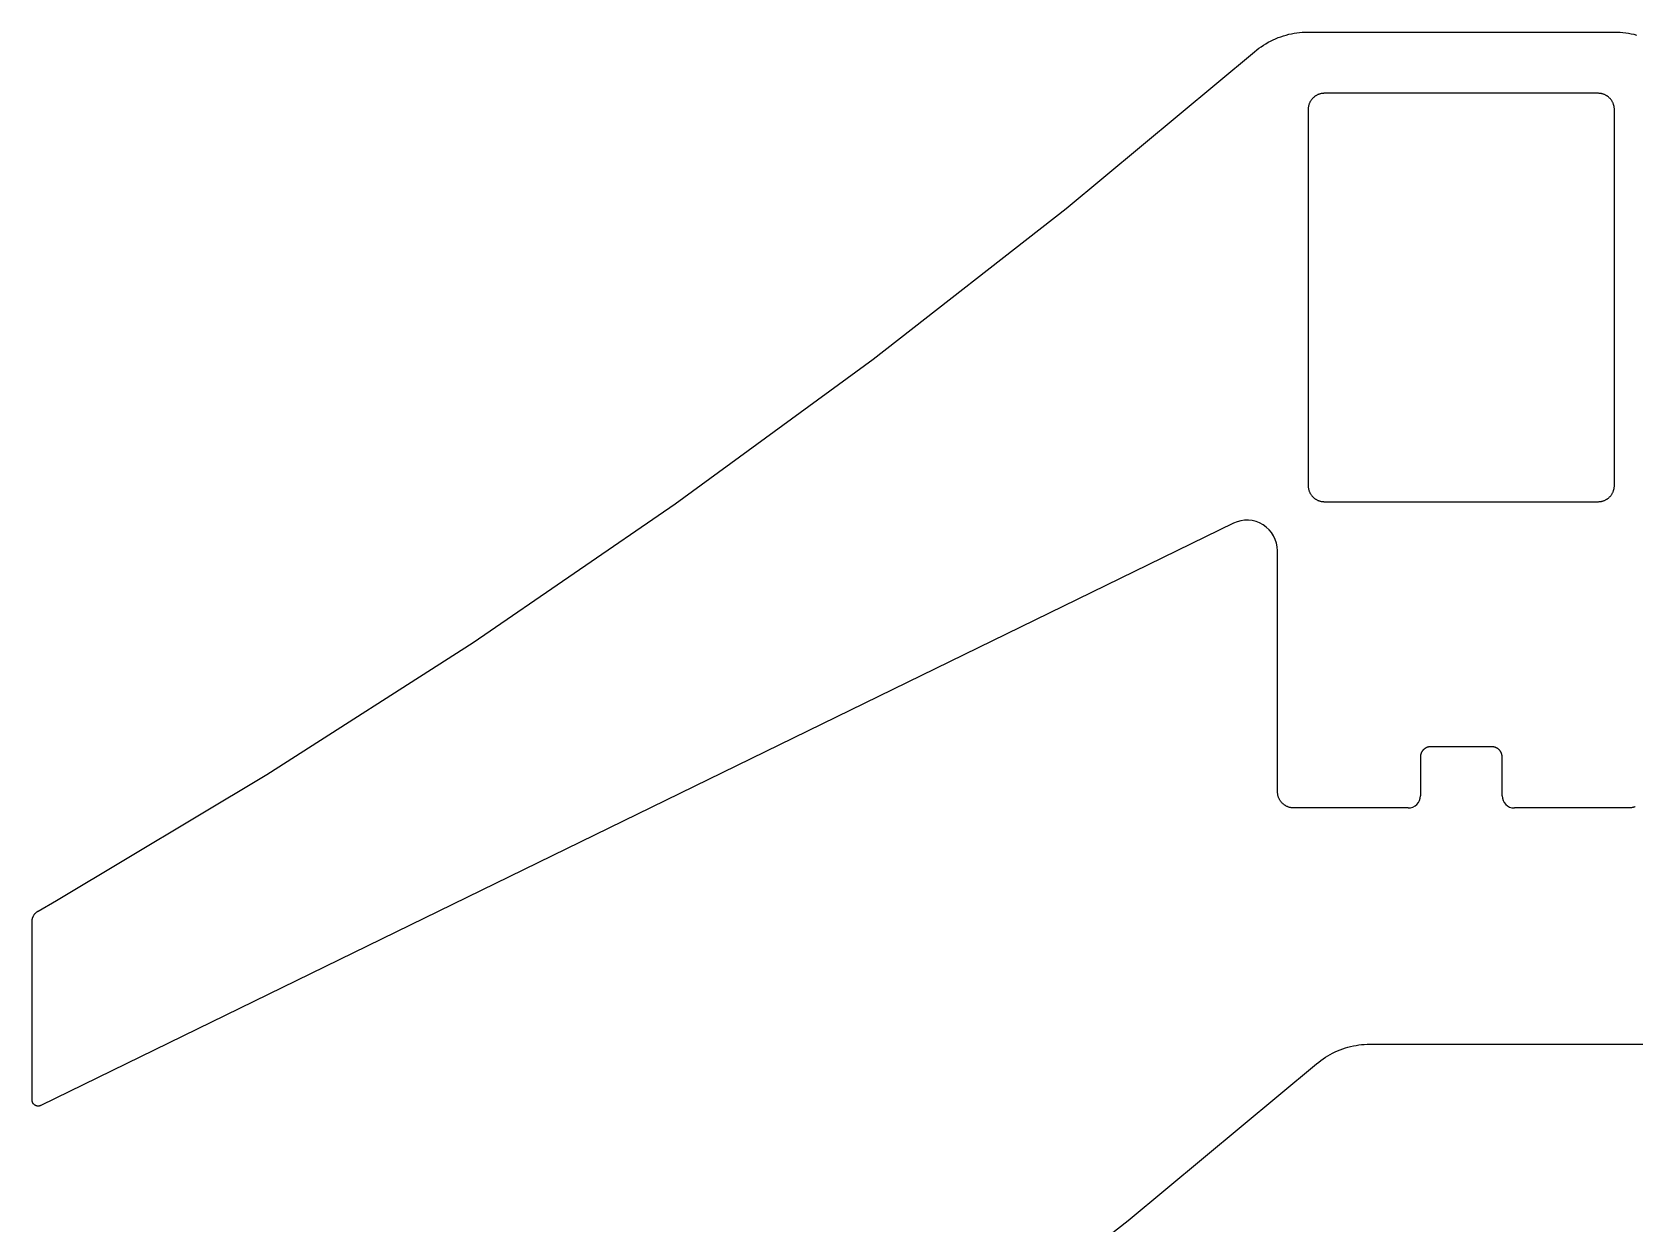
# Model space of a CAD drawing. Extents: x -3038 to -58, y -1919 to -667.
# Drawn here: x -3038 to -2253, y -1250 to -667 of the extents above; entities that cross this region are included whole.
import ezdxf

# ---------------------------------------------------------------- set-up
doc = ezdxf.new("R2010")
doc.units = 0
doc.layers.add('DEFAULT', color=7, linetype='CONTINUOUS')

msp = doc.modelspace()

# ---------------------------------------------------------------- linework, layer by layer
at = {"layer": 'DEFAULT'}
for p, q in [((-2421.15, -667.51), (-2419.82, -667.26)), ((-2419.82, -667.26), (-2418.48, -667.05)), ((-2418.48, -667.05), (-2417.14, -666.89)), ((-2417.14, -666.89), (-2415.8, -666.78)), ((-2415.8, -666.78), (-2414.45, -666.71)), ((-2414.45, -666.71), (-2413.1, -666.69)), ((-2413.1, -666.69), (-2262.79, -666.69)), ((-2262.79, -666.69), (-2261.44, -666.71)), ((-2261.44, -666.71), (-2260.09, -666.78)), ((-2260.09, -666.78), (-2258.75, -666.89)), ((-2258.75, -666.89), (-2257.41, -667.05)), ((-2257.41, -667.05), (-2256.07, -667.26)), ((-2256.07, -667.26), (-2254.75, -667.51)), ((-2438.1, -675.47), (-2437.03, -674.64)), ((-2437.03, -674.64), (-2435.94, -673.85)), ((-2435.94, -673.85), (-2434.82, -673.1)), ((-2434.82, -673.1), (-2433.67, -672.38)), ((-2433.67, -672.38), (-2432.5, -671.71)), ((-2432.5, -671.71), (-2431.31, -671.07)), ((-2431.31, -671.07), (-2430.1, -670.48)), ((-2430.1, -670.48), (-2428.86, -669.93)), ((-2428.86, -669.93), (-2427.61, -669.42)), ((-2427.61, -669.42), (-2426.35, -668.95)), ((-2426.35, -668.95), (-2425.07, -668.52)), ((-2425.07, -668.52), (-2423.77, -668.14)), ((-2423.77, -668.14), (-2422.46, -667.8)), ((-2422.46, -667.8), (-2421.15, -667.51)), ((-2254.75, -667.51), (-2253.43, -667.8)), ((-2253.43, -667.8), (-2252.12, -668.14)), ((-2531.43, -753.04), (-2439.14, -676.33)), ((-2439.14, -676.33), (-2438.1, -675.47)), ((-2410.2, -698.66), (-2410.41, -698.84)), ((-2410, -698.48), (-2410.2, -698.66)), ((-2409.78, -698.32), (-2410, -698.48)), ((-2409.56, -698.15), (-2409.78, -698.32)), ((-2409.33, -698), (-2409.56, -698.15)), ((-2409.1, -697.85), (-2409.33, -698)), ((-2408.87, -697.72), (-2409.1, -697.85)), ((-2408.63, -697.59), (-2408.87, -697.72)), ((-2408.38, -697.47), (-2408.63, -697.59)), ((-2408.13, -697.35), (-2408.38, -697.47)), ((-2407.88, -697.25), (-2408.13, -697.35)), ((-2407.63, -697.15), (-2407.88, -697.25)), ((-2407.37, -697.06), (-2407.63, -697.15)), ((-2407.1, -696.99), (-2407.37, -697.06)), ((-2406.84, -696.92), (-2407.1, -696.99)), ((-2406.57, -696.86), (-2406.84, -696.92)), ((-2406.31, -696.81), (-2406.57, -696.86)), ((-2406.04, -696.76), (-2406.31, -696.81)), ((-2405.76, -696.73), (-2406.04, -696.76)), ((-2405.49, -696.71), (-2405.76, -696.73)), ((-2405.22, -696.69), (-2405.49, -696.71)), ((-2404.95, -696.69), (-2405.22, -696.69)), ((-2270.95, -696.69), (-2404.95, -696.69)), ((-2270.67, -696.69), (-2270.95, -696.69)), ((-2270.4, -696.71), (-2270.67, -696.69)), ((-2270.13, -696.73), (-2270.4, -696.71)), ((-2269.86, -696.76), (-2270.13, -696.73)), ((-2269.59, -696.81), (-2269.86, -696.76)), ((-2269.32, -696.86), (-2269.59, -696.81)), ((-2269.05, -696.92), (-2269.32, -696.86)), ((-2268.79, -696.99), (-2269.05, -696.92)), ((-2268.53, -697.06), (-2268.79, -696.99)), ((-2268.27, -697.15), (-2268.53, -697.06)), ((-2268.01, -697.25), (-2268.27, -697.15)), ((-2267.76, -697.35), (-2268.01, -697.25)), ((-2267.51, -697.47), (-2267.76, -697.35)), ((-2267.27, -697.59), (-2267.51, -697.47)), ((-2267.03, -697.72), (-2267.27, -697.59)), ((-2266.79, -697.85), (-2267.03, -697.72)), ((-2266.56, -698), (-2266.79, -697.85)), ((-2266.33, -698.15), (-2266.56, -698)), ((-2266.11, -698.32), (-2266.33, -698.15)), ((-2265.9, -698.48), (-2266.11, -698.32)), ((-2265.69, -698.66), (-2265.9, -698.48)), ((-2265.49, -698.84), (-2265.69, -698.66)), ((-2412.94, -704.42), (-2412.95, -704.69)), ((-2412.95, -704.69), (-2412.95, -888.69)), ((-2412.93, -704.14), (-2412.94, -704.42)), ((-2412.9, -703.87), (-2412.93, -704.14)), ((-2412.87, -703.6), (-2412.9, -703.87)), ((-2412.83, -703.33), (-2412.87, -703.6)), ((-2412.78, -703.06), (-2412.83, -703.33)), ((-2412.72, -702.8), (-2412.78, -703.06)), ((-2412.65, -702.53), (-2412.72, -702.8)), ((-2412.57, -702.27), (-2412.65, -702.53)), ((-2412.48, -702.01), (-2412.57, -702.27)), ((-2412.39, -701.75), (-2412.48, -702.01)), ((-2412.28, -701.5), (-2412.39, -701.75)), ((-2412.17, -701.25), (-2412.28, -701.5)), ((-2412.05, -701.01), (-2412.17, -701.25)), ((-2411.92, -700.77), (-2412.05, -701.01)), ((-2411.78, -700.53), (-2411.92, -700.77)), ((-2411.64, -700.3), (-2411.78, -700.53)), ((-2411.48, -700.08), (-2411.64, -700.3)), ((-2411.32, -699.86), (-2411.48, -700.08)), ((-2411.15, -699.64), (-2411.32, -699.86)), ((-2410.98, -699.43), (-2411.15, -699.64)), ((-2410.79, -699.23), (-2410.98, -699.43)), ((-2410.6, -699.03), (-2410.79, -699.23)), ((-2410.41, -698.84), (-2410.6, -699.03)), ((-2265.29, -699.03), (-2265.49, -698.84)), ((-2265.1, -699.23), (-2265.29, -699.03)), ((-2264.92, -699.43), (-2265.1, -699.23)), ((-2264.74, -699.64), (-2264.92, -699.43)), ((-2264.57, -699.86), (-2264.74, -699.64)), ((-2264.41, -700.08), (-2264.57, -699.86)), ((-2264.26, -700.3), (-2264.41, -700.08)), ((-2264.11, -700.53), (-2264.26, -700.3)), ((-2263.97, -700.77), (-2264.11, -700.53)), ((-2263.84, -701.01), (-2263.97, -700.77)), ((-2263.72, -701.25), (-2263.84, -701.01)), ((-2263.61, -701.5), (-2263.72, -701.25)), ((-2263.5, -701.75), (-2263.61, -701.5)), ((-2263.41, -702.01), (-2263.5, -701.75)), ((-2263.32, -702.27), (-2263.41, -702.01)), ((-2263.24, -702.53), (-2263.32, -702.27)), ((-2263.17, -702.8), (-2263.24, -702.53)), ((-2263.11, -703.06), (-2263.17, -702.8)), ((-2263.06, -703.33), (-2263.11, -703.06)), ((-2263.02, -703.6), (-2263.06, -703.33)), ((-2262.99, -703.87), (-2263.02, -703.6)), ((-2262.96, -704.14), (-2262.99, -703.87)), ((-2262.95, -704.42), (-2262.96, -704.14)), ((-2262.95, -704.69), (-2262.95, -704.42)), ((-2262.95, -888.69), (-2262.95, -704.69)), ((-2626.05, -826.87), (-2531.43, -753.04)), ((-2722.91, -897.74), (-2626.05, -826.87)), ((-2412.95, -888.69), (-2412.94, -888.96)), ((-2412.94, -888.96), (-2412.93, -889.24)), ((-2412.93, -889.24), (-2412.9, -889.51)), ((-2412.9, -889.51), (-2412.87, -889.78)), ((-2412.87, -889.78), (-2412.83, -890.05)), ((-2412.83, -890.05), (-2412.78, -890.32)), ((-2412.78, -890.32), (-2412.72, -890.58)), ((-2412.72, -890.58), (-2412.65, -890.85)), ((-2412.65, -890.85), (-2412.57, -891.11)), ((-2412.57, -891.11), (-2412.48, -891.37)), ((-2412.48, -891.37), (-2412.39, -891.62)), ((-2412.39, -891.62), (-2412.28, -891.88)), ((-2412.28, -891.88), (-2412.17, -892.13)), ((-2412.17, -892.13), (-2412.05, -892.37)), ((-2412.05, -892.37), (-2411.92, -892.61)), ((-2411.92, -892.61), (-2411.78, -892.85)), ((-2411.78, -892.85), (-2411.64, -893.08)), ((-2411.64, -893.08), (-2411.48, -893.3)), ((-2411.48, -893.3), (-2411.32, -893.52)), ((-2411.32, -893.52), (-2411.15, -893.74)), ((-2411.15, -893.74), (-2410.98, -893.95)), ((-2410.98, -893.95), (-2410.79, -894.15)), ((-2410.79, -894.15), (-2410.6, -894.35)), ((-2410.6, -894.35), (-2410.41, -894.54)), ((-2410.41, -894.54), (-2410.2, -894.72)), ((-2410.2, -894.72), (-2410, -894.9)), ((-2410, -894.9), (-2409.78, -895.06)), ((-2266.11, -895.06), (-2265.9, -894.9)), ((-2265.9, -894.9), (-2265.69, -894.72)), ((-2265.69, -894.72), (-2265.49, -894.54)), ((-2265.49, -894.54), (-2265.29, -894.35)), ((-2265.29, -894.35), (-2265.1, -894.15)), ((-2265.1, -894.15), (-2264.92, -893.95)), ((-2264.92, -893.95), (-2264.74, -893.74)), ((-2264.74, -893.74), (-2264.57, -893.52)), ((-2264.57, -893.52), (-2264.41, -893.3)), ((-2264.41, -893.3), (-2264.26, -893.08)), ((-2264.26, -893.08), (-2264.11, -892.85)), ((-2264.11, -892.85), (-2263.97, -892.61)), ((-2263.97, -892.61), (-2263.84, -892.37)), ((-2263.84, -892.37), (-2263.72, -892.13)), ((-2263.72, -892.13), (-2263.61, -891.88)), ((-2263.61, -891.88), (-2263.5, -891.62)), ((-2263.5, -891.62), (-2263.41, -891.37)), ((-2263.41, -891.37), (-2263.32, -891.11)), ((-2263.32, -891.11), (-2263.24, -890.85)), ((-2263.24, -890.85), (-2263.17, -890.58)), ((-2263.17, -890.58), (-2263.11, -890.32)), ((-2263.11, -890.32), (-2263.06, -890.05)), ((-2263.06, -890.05), (-2263.02, -889.78)), ((-2263.02, -889.78), (-2262.99, -889.51)), ((-2262.99, -889.51), (-2262.96, -889.24)), ((-2262.96, -889.24), (-2262.95, -888.96)), ((-2262.95, -888.96), (-2262.95, -888.69)), ((-2821.91, -965.58), (-2722.91, -897.74)), ((-2409.78, -895.06), (-2409.56, -895.23)), ((-2409.56, -895.23), (-2409.33, -895.38)), ((-2409.33, -895.38), (-2409.1, -895.53)), ((-2409.1, -895.53), (-2408.87, -895.66)), ((-2408.87, -895.66), (-2408.63, -895.79)), ((-2408.63, -895.79), (-2408.38, -895.91)), ((-2408.38, -895.91), (-2408.13, -896.03)), ((-2408.13, -896.03), (-2407.88, -896.13)), ((-2407.88, -896.13), (-2407.63, -896.23)), ((-2407.63, -896.23), (-2407.37, -896.31)), ((-2407.37, -896.31), (-2407.1, -896.39)), ((-2407.1, -896.39), (-2406.84, -896.46)), ((-2406.84, -896.46), (-2406.57, -896.52)), ((-2406.57, -896.52), (-2406.31, -896.57)), ((-2406.31, -896.57), (-2406.04, -896.62)), ((-2406.04, -896.62), (-2405.76, -896.65)), ((-2405.76, -896.65), (-2405.49, -896.67)), ((-2405.49, -896.67), (-2405.22, -896.69)), ((-2405.22, -896.69), (-2404.95, -896.69)), ((-2404.95, -896.69), (-2270.95, -896.69)), ((-2270.95, -896.69), (-2270.67, -896.69)), ((-2270.67, -896.69), (-2270.4, -896.67)), ((-2270.4, -896.67), (-2270.13, -896.65)), ((-2270.13, -896.65), (-2269.86, -896.62)), ((-2269.86, -896.62), (-2269.59, -896.57)), ((-2269.59, -896.57), (-2269.32, -896.52)), ((-2269.32, -896.52), (-2269.05, -896.46)), ((-2269.05, -896.46), (-2268.79, -896.39)), ((-2268.79, -896.39), (-2268.53, -896.31)), ((-2268.53, -896.31), (-2268.27, -896.23)), ((-2268.27, -896.23), (-2268.01, -896.13)), ((-2268.01, -896.13), (-2267.76, -896.03)), ((-2267.76, -896.03), (-2267.51, -895.91)), ((-2267.51, -895.91), (-2267.27, -895.79)), ((-2267.27, -895.79), (-2267.03, -895.66)), ((-2267.03, -895.66), (-2266.79, -895.53)), ((-2266.79, -895.53), (-2266.56, -895.38)), ((-2266.56, -895.38), (-2266.33, -895.23)), ((-2266.33, -895.23), (-2266.11, -895.06)), ((-2449.53, -907.23), (-3033.63, -1192.39)), ((-2427.95, -1038.69), (-2427.95, -920.71)), ((-2922.95, -1030.34), (-2821.91, -965.58)), ((-2357.8, -1020.51), (-2357.84, -1020.67)), ((-2357.76, -1020.34), (-2357.8, -1020.51)), ((-2357.71, -1020.18), (-2357.76, -1020.34)), ((-2357.66, -1020.02), (-2357.71, -1020.18)), ((-2357.6, -1019.86), (-2357.66, -1020.02)), ((-2357.53, -1019.7), (-2357.6, -1019.86)), ((-2357.46, -1019.54), (-2357.53, -1019.7)), ((-2357.39, -1019.39), (-2357.46, -1019.54)), ((-2357.3, -1019.24), (-2357.39, -1019.39)), ((-2357.22, -1019.09), (-2357.3, -1019.24)), ((-2357.13, -1018.95), (-2357.22, -1019.09)), ((-2357.03, -1018.81), (-2357.13, -1018.95)), ((-2356.93, -1018.67), (-2357.03, -1018.81)), ((-2356.82, -1018.53), (-2356.93, -1018.67)), ((-2356.71, -1018.4), (-2356.82, -1018.53)), ((-2356.6, -1018.28), (-2356.71, -1018.4)), ((-2356.48, -1018.15), (-2356.6, -1018.28)), ((-2356.36, -1018.04), (-2356.48, -1018.15)), ((-2356.23, -1017.92), (-2356.36, -1018.04)), ((-2356.1, -1017.81), (-2356.23, -1017.92)), ((-2355.97, -1017.71), (-2356.1, -1017.81)), ((-2355.83, -1017.6), (-2355.97, -1017.71)), ((-2355.69, -1017.51), (-2355.83, -1017.6)), ((-2355.54, -1017.42), (-2355.69, -1017.51)), ((-2355.4, -1017.33), (-2355.54, -1017.42)), ((-2355.25, -1017.25), (-2355.4, -1017.33)), ((-2355.09, -1017.17), (-2355.25, -1017.25)), ((-2354.94, -1017.1), (-2355.09, -1017.17)), ((-2354.78, -1017.04), (-2354.94, -1017.1)), ((-2354.62, -1016.98), (-2354.78, -1017.04)), ((-2354.46, -1016.92), (-2354.62, -1016.98)), ((-2354.3, -1016.88), (-2354.46, -1016.92)), ((-2354.13, -1016.83), (-2354.3, -1016.88)), ((-2353.96, -1016.79), (-2354.13, -1016.83)), ((-2353.8, -1016.76), (-2353.96, -1016.79)), ((-2353.63, -1016.74), (-2353.8, -1016.76)), ((-2353.46, -1016.72), (-2353.63, -1016.74)), ((-2353.29, -1016.7), (-2353.46, -1016.72)), ((-2353.12, -1016.69), (-2353.29, -1016.7)), ((-2352.95, -1016.69), (-2353.12, -1016.69)), ((-2322.95, -1016.69), (-2352.95, -1016.69)), ((-2322.78, -1016.69), (-2322.95, -1016.69)), ((-2322.61, -1016.7), (-2322.78, -1016.69)), ((-2322.44, -1016.72), (-2322.61, -1016.7)), ((-2322.27, -1016.74), (-2322.44, -1016.72)), ((-2322.1, -1016.76), (-2322.27, -1016.74)), ((-2321.93, -1016.79), (-2322.1, -1016.76)), ((-2321.76, -1016.83), (-2321.93, -1016.79)), ((-2321.6, -1016.88), (-2321.76, -1016.83)), ((-2321.43, -1016.92), (-2321.6, -1016.88)), ((-2321.27, -1016.98), (-2321.43, -1016.92)), ((-2321.11, -1017.04), (-2321.27, -1016.98)), ((-2320.95, -1017.1), (-2321.11, -1017.04)), ((-2320.8, -1017.17), (-2320.95, -1017.1)), ((-2320.65, -1017.25), (-2320.8, -1017.17)), ((-2320.5, -1017.33), (-2320.65, -1017.25)), ((-2320.35, -1017.42), (-2320.5, -1017.33)), ((-2320.2, -1017.51), (-2320.35, -1017.42)), ((-2320.06, -1017.6), (-2320.2, -1017.51)), ((-2319.93, -1017.71), (-2320.06, -1017.6)), ((-2319.79, -1017.81), (-2319.93, -1017.71)), ((-2319.66, -1017.92), (-2319.79, -1017.81)), ((-2319.53, -1018.04), (-2319.66, -1017.92)), ((-2319.41, -1018.15), (-2319.53, -1018.04)), ((-2319.29, -1018.28), (-2319.41, -1018.15)), ((-2319.18, -1018.4), (-2319.29, -1018.28)), ((-2319.07, -1018.53), (-2319.18, -1018.4)), ((-2318.96, -1018.67), (-2319.07, -1018.53)), ((-2318.86, -1018.81), (-2318.96, -1018.67)), ((-2318.77, -1018.95), (-2318.86, -1018.81)), ((-2318.67, -1019.09), (-2318.77, -1018.95)), ((-2318.59, -1019.24), (-2318.67, -1019.09)), ((-2318.51, -1019.39), (-2318.59, -1019.24)), ((-2318.43, -1019.54), (-2318.51, -1019.39)), ((-2318.36, -1019.7), (-2318.43, -1019.54)), ((-2318.29, -1019.86), (-2318.36, -1019.7)), ((-2318.24, -1020.02), (-2318.29, -1019.86)), ((-2318.18, -1020.18), (-2318.24, -1020.02)), ((-2318.13, -1020.34), (-2318.18, -1020.18)), ((-2318.09, -1020.51), (-2318.13, -1020.34)), ((-2318.05, -1020.67), (-2318.09, -1020.51)), ((-2357.94, -1021.52), (-2357.95, -1021.69)), ((-2357.95, -1021.69), (-2357.95, -1040.69)), ((-2357.93, -1021.35), (-2357.94, -1021.52)), ((-2357.92, -1021.18), (-2357.93, -1021.35)), ((-2357.9, -1021.01), (-2357.92, -1021.18)), ((-2357.87, -1020.84), (-2357.9, -1021.01)), ((-2357.84, -1020.67), (-2357.87, -1020.84)), ((-2318.02, -1020.84), (-2318.05, -1020.67)), ((-2317.99, -1021.01), (-2318.02, -1020.84)), ((-2317.97, -1021.18), (-2317.99, -1021.01)), ((-2317.96, -1021.35), (-2317.97, -1021.18)), ((-2317.95, -1021.52), (-2317.96, -1021.35)), ((-2317.95, -1021.69), (-2317.95, -1021.52)), ((-2317.95, -1040.69), (-2317.95, -1021.69)), ((-3025.95, -1091.95), (-2922.95, -1030.34)), ((-2427.94, -1038.96), (-2427.95, -1038.69)), ((-2427.93, -1039.24), (-2427.94, -1038.96)), ((-2427.9, -1039.51), (-2427.93, -1039.24)), ((-2427.87, -1039.78), (-2427.9, -1039.51)), ((-2427.83, -1040.05), (-2427.87, -1039.78)), ((-2427.78, -1040.32), (-2427.83, -1040.05)), ((-2427.72, -1040.58), (-2427.78, -1040.32)), ((-2427.65, -1040.85), (-2427.72, -1040.58)), ((-2427.57, -1041.11), (-2427.65, -1040.85)), ((-2427.48, -1041.37), (-2427.57, -1041.11)), ((-2427.39, -1041.62), (-2427.48, -1041.37)), ((-2427.28, -1041.88), (-2427.39, -1041.62)), ((-2427.17, -1042.13), (-2427.28, -1041.88)), ((-2427.05, -1042.37), (-2427.17, -1042.13)), ((-2426.92, -1042.61), (-2427.05, -1042.37)), ((-2426.78, -1042.85), (-2426.92, -1042.61)), ((-2426.64, -1043.08), (-2426.78, -1042.85)), ((-2426.48, -1043.3), (-2426.64, -1043.08)), ((-2426.32, -1043.52), (-2426.48, -1043.3)), ((-2426.15, -1043.74), (-2426.32, -1043.52)), ((-2425.98, -1043.95), (-2426.15, -1043.74)), ((-2425.79, -1044.15), (-2425.98, -1043.95)), ((-2425.6, -1044.35), (-2425.79, -1044.15)), ((-2425.41, -1044.54), (-2425.6, -1044.35)), ((-2425.2, -1044.72), (-2425.41, -1044.54)), ((-2425, -1044.9), (-2425.2, -1044.72)), ((-2424.78, -1045.06), (-2425, -1044.9)), ((-2424.56, -1045.23), (-2424.78, -1045.06)), ((-2424.33, -1045.38), (-2424.56, -1045.23)), ((-2424.1, -1045.53), (-2424.33, -1045.38)), ((-2423.87, -1045.66), (-2424.1, -1045.53)), ((-2423.63, -1045.79), (-2423.87, -1045.66)), ((-2423.38, -1045.91), (-2423.63, -1045.79)), ((-2423.13, -1046.03), (-2423.38, -1045.91)), ((-2422.88, -1046.13), (-2423.13, -1046.03)), ((-2422.63, -1046.23), (-2422.88, -1046.13)), ((-2422.37, -1046.31), (-2422.63, -1046.23)), ((-2422.1, -1046.39), (-2422.37, -1046.31)), ((-2421.84, -1046.46), (-2422.1, -1046.39)), ((-2421.57, -1046.52), (-2421.84, -1046.46)), ((-2421.31, -1046.57), (-2421.57, -1046.52)), ((-2421.04, -1046.62), (-2421.31, -1046.57)), ((-2420.76, -1046.65), (-2421.04, -1046.62)), ((-2420.49, -1046.67), (-2420.76, -1046.65)), ((-2420.22, -1046.69), (-2420.49, -1046.67)), ((-2419.95, -1046.69), (-2420.22, -1046.69)), ((-2363.95, -1046.69), (-2419.95, -1046.69)), ((-2255.95, -1046.69), (-2311.95, -1046.69)), ((-2255.67, -1046.69), (-2255.95, -1046.69)), ((-2255.4, -1046.67), (-2255.67, -1046.69)), ((-2255.13, -1046.65), (-2255.4, -1046.67)), ((-2254.86, -1046.62), (-2255.13, -1046.65)), ((-2254.59, -1046.57), (-2254.86, -1046.62)), ((-2254.32, -1046.52), (-2254.59, -1046.57)), ((-2254.05, -1046.46), (-2254.32, -1046.52)), ((-2253.79, -1046.39), (-2254.05, -1046.46)), ((-2253.53, -1046.31), (-2253.79, -1046.39)), ((-2253.27, -1046.23), (-2253.53, -1046.31)), ((-2253.01, -1046.13), (-2253.27, -1046.23)), ((-2252.76, -1046.03), (-2253.01, -1046.13)), ((-3037.09, -1099.25), (-3036.98, -1099.08)), ((-3036.98, -1099.08), (-3036.87, -1098.91)), ((-3036.87, -1098.91), (-3036.75, -1098.75)), ((-3036.75, -1098.75), (-3036.63, -1098.59)), ((-3036.63, -1098.59), (-3036.5, -1098.43)), ((-3036.5, -1098.43), (-3036.36, -1098.28)), ((-3036.36, -1098.28), (-3036.22, -1098.13)), ((-3036.22, -1098.13), (-3036.08, -1097.99)), ((-3036.08, -1097.99), (-3035.93, -1097.85)), ((-3035.93, -1097.85), (-3035.78, -1097.72)), ((-3035.78, -1097.72), (-3035.62, -1097.59)), ((-3035.62, -1097.59), (-3035.46, -1097.47)), ((-3035.46, -1097.47), (-3035.29, -1097.36)), ((-3035.29, -1097.36), (-3035.12, -1097.25)), ((-3035.12, -1097.25), (-3034.95, -1097.14)), ((-3034.95, -1097.14), (-3025.95, -1091.95)), ((-3037.95, -1102.34), (-3037.94, -1102.13)), ((-3037.95, -1189.69), (-3037.95, -1102.34)), ((-3037.94, -1102.13), (-3037.93, -1101.93)), ((-3037.93, -1101.93), (-3037.92, -1101.73)), ((-3037.92, -1101.73), (-3037.89, -1101.53)), ((-3037.89, -1101.53), (-3037.86, -1101.33)), ((-3037.86, -1101.33), (-3037.82, -1101.13)), ((-3037.82, -1101.13), (-3037.78, -1100.93)), ((-3037.78, -1100.93), (-3037.73, -1100.74)), ((-3037.73, -1100.74), (-3037.67, -1100.54)), ((-3037.67, -1100.54), (-3037.61, -1100.35)), ((-3037.61, -1100.35), (-3037.54, -1100.16)), ((-3037.54, -1100.16), (-3037.46, -1099.97)), ((-3037.46, -1099.97), (-3037.38, -1099.79)), ((-3037.38, -1099.79), (-3037.29, -1099.6)), ((-3037.29, -1099.6), (-3037.19, -1099.43)), ((-3037.19, -1099.43), (-3037.09, -1099.25)), ((-2406.69, -1170.32), (-2405.6, -1169.54)), ((-2405.6, -1169.54), (-2404.48, -1168.78)), ((-2404.48, -1168.78), (-2403.33, -1168.07)), ((-2403.33, -1168.07), (-2402.16, -1167.39)), ((-2402.16, -1167.39), (-2400.97, -1166.76)), ((-2400.97, -1166.76), (-2399.76, -1166.17)), ((-2399.76, -1166.17), (-2398.52, -1165.61)), ((-2398.52, -1165.61), (-2397.28, -1165.1)), ((-2397.28, -1165.1), (-2396.01, -1164.63)), ((-2396.01, -1164.63), (-2394.73, -1164.21)), ((-2394.73, -1164.21), (-2393.43, -1163.83)), ((-2393.43, -1163.83), (-2392.13, -1163.49)), ((-2392.13, -1163.49), (-2390.81, -1163.19)), ((-2390.81, -1163.19), (-2389.48, -1162.94)), ((-2389.48, -1162.94), (-2388.15, -1162.74)), ((-2388.15, -1162.74), (-2386.8, -1162.58)), ((-2386.8, -1162.58), (-2385.46, -1162.47)), ((-2385.46, -1162.47), (-2384.11, -1162.4)), ((-2384.11, -1162.4), (-2382.76, -1162.38)), ((-2382.76, -1162.38), (-2232.45, -1162.38)), ((-2501.1, -1248.73), (-2408.8, -1172.01)), ((-2408.8, -1172.01), (-2407.76, -1171.15)), ((-2407.76, -1171.15), (-2406.69, -1170.32)), ((-3037.94, -1189.8), (-3037.95, -1189.69)), ((-3037.94, -1189.9), (-3037.94, -1189.8)), ((-3037.93, -1190), (-3037.94, -1189.9)), ((-3037.92, -1190.1), (-3037.93, -1190)), ((-3037.9, -1190.21), (-3037.92, -1190.1)), ((-3037.88, -1190.31), (-3037.9, -1190.21)), ((-3037.86, -1190.41), (-3037.88, -1190.31)), ((-3037.83, -1190.51), (-3037.86, -1190.41)), ((-3037.8, -1190.61), (-3037.83, -1190.51)), ((-3037.77, -1190.7), (-3037.8, -1190.61)), ((-3037.74, -1190.8), (-3037.77, -1190.7)), ((-3037.7, -1190.89), (-3037.74, -1190.8)), ((-3037.65, -1190.99), (-3037.7, -1190.89)), ((-3037.61, -1191.08), (-3037.65, -1190.99)), ((-3037.56, -1191.17), (-3037.61, -1191.08)), ((-3037.51, -1191.26), (-3037.56, -1191.17)), ((-3037.45, -1191.35), (-3037.51, -1191.26)), ((-3037.39, -1191.43), (-3037.45, -1191.35)), ((-3037.33, -1191.51), (-3037.39, -1191.43)), ((-3037.27, -1191.6), (-3037.33, -1191.51)), ((-3037.2, -1191.67), (-3037.27, -1191.6)), ((-3037.13, -1191.75), (-3037.2, -1191.67)), ((-3037.06, -1191.82), (-3037.13, -1191.75)), ((-3036.98, -1191.89), (-3037.06, -1191.82)), ((-3036.91, -1191.96), (-3036.98, -1191.89)), ((-3036.83, -1192.03), (-3036.91, -1191.96)), ((-3036.75, -1192.09), (-3036.83, -1192.03)), ((-3036.66, -1192.15), (-3036.75, -1192.09)), ((-3036.58, -1192.21), (-3036.66, -1192.15)), ((-3036.49, -1192.27), (-3036.58, -1192.21)), ((-3036.4, -1192.32), (-3036.49, -1192.27)), ((-3036.31, -1192.37), (-3036.4, -1192.32)), ((-3036.22, -1192.41), (-3036.31, -1192.37)), ((-3036.13, -1192.45), (-3036.22, -1192.41)), ((-3036.03, -1192.49), (-3036.13, -1192.45)), ((-3035.93, -1192.53), (-3036.03, -1192.49)), ((-3035.84, -1192.56), (-3035.93, -1192.53)), ((-3035.74, -1192.59), (-3035.84, -1192.56)), ((-3035.64, -1192.61), (-3035.74, -1192.59)), ((-3035.54, -1192.64), (-3035.64, -1192.61)), ((-3035.43, -1192.65), (-3035.54, -1192.64)), ((-3035.33, -1192.67), (-3035.43, -1192.65)), ((-3035.23, -1192.68), (-3035.33, -1192.67)), ((-3035.13, -1192.69), (-3035.23, -1192.68)), ((-3035.03, -1192.69), (-3035.13, -1192.69)), ((-3034.92, -1192.69), (-3035.03, -1192.69)), ((-3034.82, -1192.69), (-3034.92, -1192.69)), ((-3034.72, -1192.69), (-3034.82, -1192.69)), ((-3034.61, -1192.68), (-3034.72, -1192.69)), ((-3034.51, -1192.66), (-3034.61, -1192.68)), ((-3034.41, -1192.65), (-3034.51, -1192.66)), ((-3034.31, -1192.63), (-3034.41, -1192.65)), ((-3034.21, -1192.6), (-3034.31, -1192.63)), ((-3034.11, -1192.57), (-3034.21, -1192.6)), ((-3034.01, -1192.54), (-3034.11, -1192.57)), ((-3033.91, -1192.51), (-3034.01, -1192.54)), ((-3033.82, -1192.47), (-3033.91, -1192.51)), ((-3033.72, -1192.43), (-3033.82, -1192.47)), ((-3033.63, -1192.39), (-3033.72, -1192.43)), ((-2595.72, -1322.55), (-2501.1, -1248.73))]:
    msp.add_line(p, q, dxfattribs=at)
for centre, radius, start, end in [((-2442.95, -920.71), 15, 0, 116.02202), ((-2363.95, -1040.69), 6, 270, 0), ((-2311.95, -1040.69), 6, 180, 270)]:
    msp.add_arc(centre, radius, start, end, dxfattribs=at)

doc.saveas('drawing.dxf')
